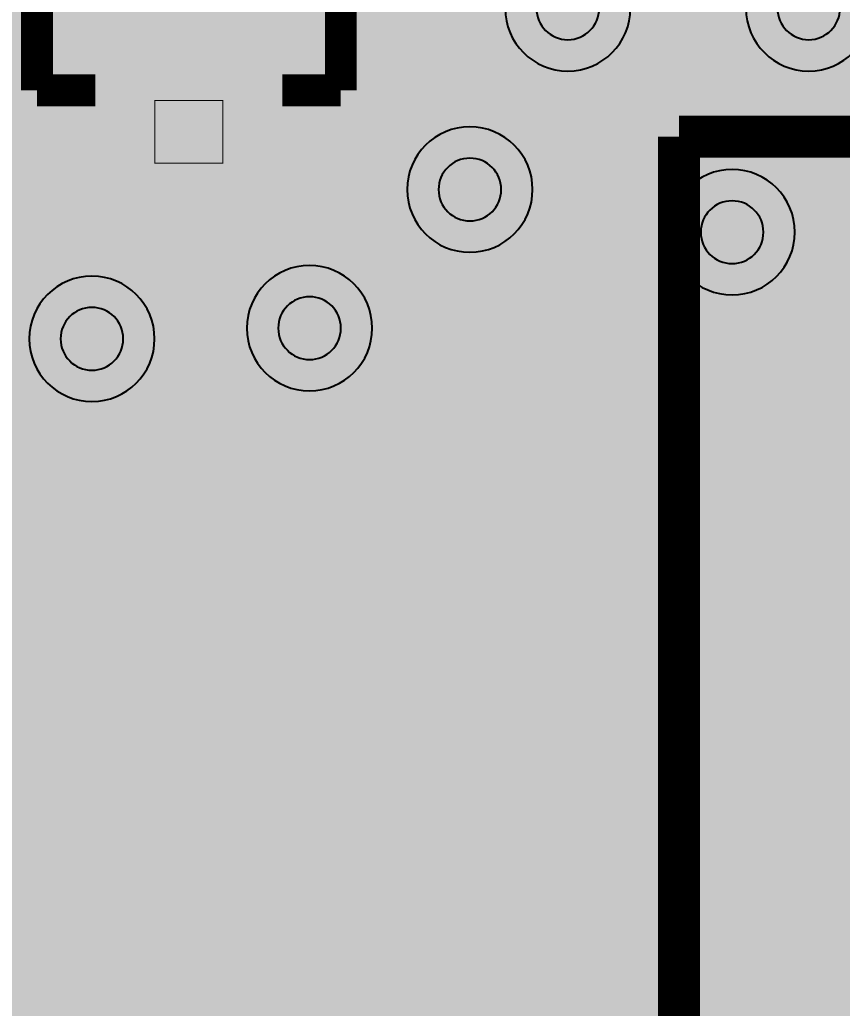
# Model space of a CAD drawing. Header units: millimetres. Extents: x -2 to 135, y -2 to 106.
# Drawn here: x 124.798 to 128.732, y 25.913 to 30.641 of the extents above; entities that cross this region are included whole.
import ezdxf

# ---------------------------------------------------------------- set-up
doc = ezdxf.new("R2010")
doc.units = ezdxf.units.MM
doc.header["$MEASUREMENT"] = 0
for name, color, linetype, true_color in [('Bottom-Layer', 7, 'Continuous', 0x0000ff), ('Hole-Layer', 7, 'Continuous', 0x222222), ('Multi-Layer', 7, 'Continuous', 0xc0c0c0), ('Pin-Soldering-Layer', 7, 'Continuous', 0xcc9999), ('Top-Layer', 7, 'Continuous', 0xff0000), ('Top-Paste-Mask-Layer', 7, 'Continuous', 0x808080), ('Top-Silkscreen-Layer', 7, 'Continuous', 0xffcc00), ('Top-Solder-Mask-Layer', 7, 'Continuous', 0x800080)]:
    doc.layers.add(name, color=color, linetype=linetype, true_color=true_color)

msp = doc.modelspace()

# ---------------------------------------------------------------- hatches: boundary and pattern name
at = {"layer": 'Bottom-Layer'}
for points in [[(126.4237, 0.3581), (41.6763, 0.3581), (42.3202, 1.129), (42.8008, 2.011), (43.0992, 2.9701), (43.2041, 3.969), (43.1114, 4.9692), (42.8245, 5.9318), (42.3547, 6.8196), (41.7202, 7.5982), (40.9454, 8.2375), (40.0605, 8.7127), (39.0996, 9.0053), (38.1001, 9.1042), (37.1005, 9.0053), (36.1397, 8.7127), (35.2547, 8.2375), (34.48, 7.5982), (33.8454, 6.8196), (33.3756, 5.9318), (33.0888, 4.9692), (32.996, 3.969), (33.1009, 2.9701), (33.3994, 2.011), (33.8799, 1.129), (34.5239, 0.3581), (0.3581, 0.3581), (0.3581, 99.5421), (34.5239, 99.5421), (33.8799, 98.7712), (33.3994, 97.8892), (33.1009, 96.9301), (32.996, 95.9312), (33.0888, 94.931), (33.3756, 93.9684), (33.8454, 93.0806), (34.48, 92.302), (35.2547, 91.6627), (36.1397, 91.1875), (37.1005, 90.8949), (38.1001, 90.796), (39.0996, 90.8949), (40.0605, 91.1875), (40.9454, 91.6627), (41.7202, 92.302), (42.3547, 93.0806), (42.8245, 93.9684), (43.1114, 94.931), (43.2041, 95.9312), (43.0992, 96.9301), (42.8008, 97.8892), (42.3202, 98.7712), (41.6763, 99.5421), (126.4241, 99.5421), (125.779, 98.7696), (125.2981, 97.8856), (124.9999, 96.9244), (124.8962, 95.9234), (124.9908, 94.9215), (125.2802, 93.9577), (125.7531, 93.0693), (126.3911, 92.291), (127.1694, 91.653), (128.0577, 91.1801), (129.0216, 90.8907), (130.0235, 90.7961), (131.0245, 90.8999), (131.9857, 91.198), (132.8697, 91.679), (133.6421, 92.324), (133.6421, 7.5759), (132.8697, 8.2209), (131.9857, 8.7019), (131.0246, 9.0001), (130.0236, 9.1039), (129.0217, 9.0092), (128.0578, 8.7199), (127.1695, 8.247), (126.3912, 7.6091), (125.7532, 6.8309), (125.2802, 5.9425), (124.9908, 4.9787), (124.8961, 3.9768), (124.9998, 2.9758), (125.2979, 2.0147), (125.7787, 1.1306)], [(128.3839, 19.1773), (128.4416, 18.8872), (128.606, 18.6412), (129.8622, 17.3851), (129.9264, 17.3161), (129.983, 17.247), (130.0361, 17.1737), (130.0856, 17.0977), (130.1312, 17.02), (130.1456, 16.9931), (130.2503, 16.5926), (130.4947, 16.2585), (130.8446, 16.0373), (131.2512, 15.96), (131.7512, 15.96), (132.1753, 16.0444), (132.5348, 16.2846), (132.775, 16.6441), (132.8594, 17.0682), (132.775, 17.4922), (132.5348, 17.8517), (132.1753, 18.0919), (131.7512, 18.1763), (131.3216, 18.1763), (131.2994, 18.1881), (131.2217, 18.2338), (131.1456, 18.2833), (131.0724, 18.3364), (131.0033, 18.393), (130.9344, 18.4572), (129.9002, 19.4914), (129.9002, 26.0973), (130.5594, 26.7565), (130.8847, 26.5763), (131.2512, 26.5139), (131.7512, 26.5139), (132.1753, 26.5983), (132.5348, 26.8385), (132.775, 27.198), (132.8594, 27.6221), (132.775, 28.0462), (132.5348, 28.4057), (132.1753, 28.6459), (131.7512, 28.7302), (131.2512, 28.7302), (130.8167, 28.6415), (130.4517, 28.3894), (130.4044, 28.383), (130.3431, 28.3802), (130.0582, 28.3206), (129.8167, 28.1582), (128.606, 26.9474), (128.4416, 26.7015), (128.3839, 26.4113)]]:
    msp.add_hatch(color=256, dxfattribs=at).paths.add_polyline_path(points)
at = {"layer": 'Pin-Soldering-Layer'}
msp.add_hatch(color=256, dxfattribs=at).paths.add_polyline_path([(125.7697, 29.9557), (125.4446, 29.9557), (125.4446, 30.2554), (125.7697, 30.2554)])
at = {"layer": 'Top-Layer'}
for points in [[(126.4237, 0.3581), (41.6763, 0.3581), (42.3202, 1.129), (42.8008, 2.011), (43.0992, 2.9701), (43.2041, 3.969), (43.1114, 4.9692), (42.8245, 5.9318), (42.3547, 6.8196), (41.7202, 7.5982), (40.9454, 8.2375), (40.0605, 8.7127), (39.0996, 9.0053), (38.1001, 9.1042), (37.1005, 9.0053), (36.1397, 8.7127), (35.2547, 8.2375), (34.48, 7.5982), (33.8454, 6.8196), (33.3756, 5.9318), (33.0888, 4.9692), (32.996, 3.969), (33.1009, 2.9701), (33.3994, 2.011), (33.8799, 1.129), (34.5239, 0.3581), (0.3581, 0.3581), (0.3581, 99.5421), (34.5239, 99.5421), (33.8799, 98.7712), (33.3994, 97.8892), (33.1009, 96.9301), (32.996, 95.9312), (33.0888, 94.931), (33.3756, 93.9684), (33.8454, 93.0806), (34.48, 92.302), (35.2547, 91.6627), (36.1397, 91.1875), (37.1005, 90.8949), (38.1001, 90.796), (39.0996, 90.8949), (40.0605, 91.1875), (40.9454, 91.6627), (41.7202, 92.302), (42.3547, 93.0806), (42.8245, 93.9684), (43.1114, 94.931), (43.2041, 95.9312), (43.0992, 96.9301), (42.8008, 97.8892), (42.3202, 98.7712), (41.6763, 99.5421), (126.4241, 99.5421), (125.779, 98.7696), (125.2981, 97.8856), (124.9999, 96.9244), (124.8962, 95.9234), (124.9908, 94.9215), (125.2802, 93.9577), (125.7531, 93.0693), (126.3911, 92.291), (127.1694, 91.653), (128.0577, 91.1801), (129.0216, 90.8907), (130.0235, 90.7961), (131.0245, 90.8999), (131.9857, 91.198), (132.8697, 91.679), (133.6421, 92.324), (133.6421, 7.5759), (132.8697, 8.2209), (131.9857, 8.7019), (131.0246, 9.0001), (130.0236, 9.1039), (129.0217, 9.0092), (128.0578, 8.7199), (127.1695, 8.247), (126.3912, 7.6091), (125.7532, 6.8309), (125.2802, 5.9425), (124.9908, 4.9787), (124.8961, 3.9768), (124.9998, 2.9758), (125.2979, 2.0147), (125.7787, 1.1306)], [(125.8522, 29.595), (125.362, 29.595), (125.362, 30.5806), (125.8522, 30.5806)]]:
    msp.add_hatch(color=256, dxfattribs=at).paths.add_polyline_path(points)
at = {"layer": 'Top-Paste-Mask-Layer'}
msp.add_hatch(color=256, dxfattribs=at).paths.add_polyline_path([(125.8522, 29.595), (125.362, 29.595), (125.362, 30.5806), (125.8522, 30.5806)])
at = {"layer": 'Top-Solder-Mask-Layer'}
msp.add_hatch(color=256, dxfattribs=at).paths.add_polyline_path([(125.903, 29.5442), (125.3112, 29.5442), (125.3112, 30.6314), (125.903, 30.6314)])

# ---------------------------------------------------------------- linework, layer by layer
at = {"layer": 'Hole-Layer'}
for points in [[(127.2693, 30.6962, 1), (127.5693, 30.6962), (127.5693, 30.6962, 1), (127.2693, 30.6962)], [(128.4216, 30.6962, 1), (128.7216, 30.6962), (128.7216, 30.6962, 1), (128.4216, 30.6962)], [(126.8009, 29.8292, 1), (127.1009, 29.8292), (127.1009, 29.8292, 1), (126.8009, 29.8292)], [(128.0552, 29.6252, 1), (128.3552, 29.6252), (128.3552, 29.6252, 1), (128.0552, 29.6252)], [(126.034, 29.1662, 1), (126.334, 29.1662), (126.334, 29.1662, 1), (126.034, 29.1662)], [(124.9931, 29.1152, 1), (125.2931, 29.1152), (125.2931, 29.1152, 1), (124.9931, 29.1152)]]:
    msp.add_lwpolyline(points, format="xyb", dxfattribs=at)
at = {"layer": 'Multi-Layer'}
for points in [[(127.1193, 30.6962, 1), (127.7193, 30.6962, 1)], [(128.2716, 30.6962, 1), (128.8716, 30.6962, 1)], [(126.6509, 29.8292, 1), (127.2509, 29.8292, 1)], [(127.9052, 29.6252, 1), (128.5052, 29.6252, 1)], [(125.884, 29.1662, 1), (126.484, 29.1662, 1)], [(124.8431, 29.1152, 1), (125.4431, 29.1152, 1)]]:
    msp.add_lwpolyline(points, format="xyb", close=True, dxfattribs=at)
at = {"layer": 'Pin-Soldering-Layer', "const_width": 0.00508}
msp.add_lwpolyline([(125.7697, 29.9557), (125.4446, 29.9557), (125.4446, 30.2554), (125.7697, 30.2554)], close=True, dxfattribs=at)
at = {"layer": 'Top-Silkscreen-Layer'}
for points, const_width in [([(124.8807, 32.1071), (124.8807, 30.3037)], 0.1524), ([(124.8807, 32.1071), (124.8807, 30.3037)], 0.1524), ([(126.3336, 32.1071), (126.3336, 30.3037)], 0.1524), ([(126.3336, 32.1071), (126.3336, 30.3037)], 0.1524), ([(124.8807, 30.3037), (125.1601, 30.3037)], 0.1524), ([(124.8807, 30.3037), (125.1601, 30.3037)], 0.1524), ([(126.3336, 30.3037), (126.0542, 30.3037)], 0.1524), ([(126.3336, 30.3037), (126.0542, 30.3037)], 0.1524), ([(127.9512, 30.0821), (133.7512, 30.0821)], 0.2), ([(127.9512, 20.0821), (127.9512, 30.0821)], 0.2), ([(127.9512, 30.0821), (133.7512, 30.0821)], 0.2), ([(127.9512, 20.0821), (127.9512, 30.0821)], 0.2)]:
    msp.add_lwpolyline(points, dxfattribs=dict(at, const_width=const_width))

doc.saveas('drawing.dxf')
